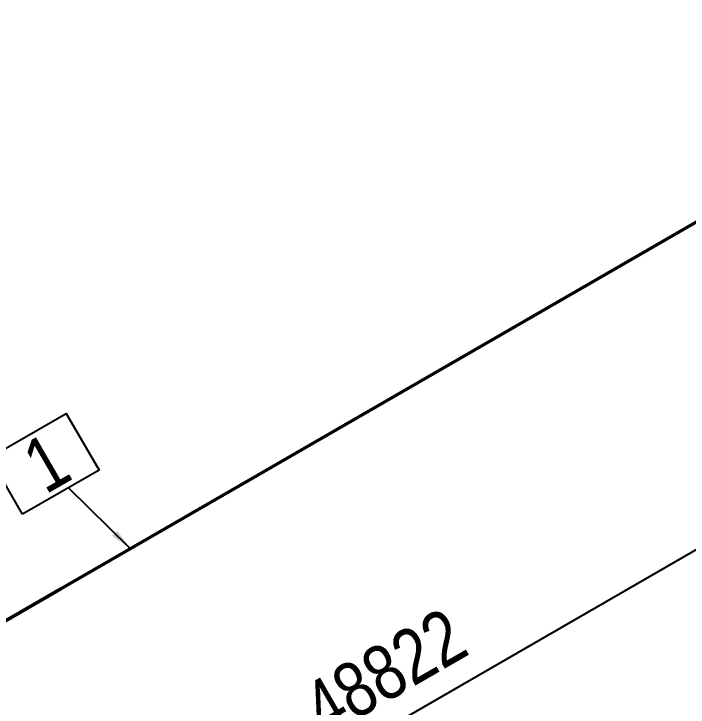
# Model space of a CAD drawing. Header units: millimetres. Extents: x 0 to 594, y 0 to 420.
# Drawn here: x 309.61 to 340.46, y 121.86 to 153.6 of the extents above; entities that cross this region are included whole.
import ezdxf
from ezdxf import colors
from ezdxf.entities.mleader import LeaderData, LeaderLine
from ezdxf.enums import TextEntityAlignment as Align
from ezdxf.math import Vec2, Vec3

# ---------------------------------------------------------------- set-up
doc = ezdxf.new("R2010")
doc.units = ezdxf.units.MM
doc.header["$LTSCALE"] = 0.25
doc.layers.add('주석', color=7, linetype='Continuous')
doc.layers.add('치수', color=1, linetype='Continuous')
doc.layers.add('파이프 작은 보어', color=30, linetype='Continuous', lineweight=50)
doc.styles.add('AdskIsoAnnotation', font='arial.ttf', dxfattribs={"width": 0.8, "height": 1})
doc.styles.add('AdskIsoMetric', font='arial.ttf', dxfattribs={"width": 0.8, "height": 2.5})
doc.styles.add('AdskIsoMetric-30', font='arial.ttf', dxfattribs={"width": 0.8, "height": 2.5})
doc.styles.get("Standard").update_dxf_attribs({"font": 'arial.ttf'})
doc.dimstyles.new('AdskIsoMetric', dxfattribs={"dimtxt": 2.5, "dimasz": 2.5, "dimexe": 1, "dimexo": 2, "dimgap": 0.8, "dimtad": 1, "dimdec": 0, "dimrnd": 1, "dimzin": 0, "dimdsep": 46, "dimtxsty": 'AdskIsoMetric', "dimcen": 0, "dimclrt": 7, "dimadec": 0, "dimazin": 0, "dimtfac": 1, "dimtdec": 0, "dimtmove": 1, "dimatfit": 3, "dimfxl": 0, "dimfrac": 2, "dimtolj": 1, "dimtzin": 0, "dimarcsym": 0})

# ---------------------------------------------------------------- blocks, each defined once
blk = doc.blocks.new('*D92')
at = {"layer": 'Defpoints', "color": 0}
for p in [(357.3315976307887, 153.5990336500577), (370.3219786902395, 146.0990336547068), (274.3693665994355, 105.7007671914198)]:
    blk.add_point(p, dxfattribs=at)
at = {"layer": '치수', "color": 0, "lineweight": -2}
for p, q in [((359.3315976311964, 152.4443331123974), (371.3219786904434, 145.5216833858767)), ((289.5248111678941, 99.45076719685399), (368.1569151812317, 144.8490336539217)), ((276.3693665998433, 104.5460666537594), (288.3597476590903, 97.6234169272387))]:
    blk.add_line(p, q, dxfattribs=at)
at = {"layer": '치수', "color": 0}
for points in [[(367.9485818477676, 145.2098775720896), (368.3652485146959, 144.4881897357537), (370.3219786902395, 146.0990336547068)], [(289.31647783443, 99.81161111502195), (289.7331445013583, 99.08992327868603), (287.3597476588864, 98.20076719606887)]]:
    blk.add_solid(points, dxfattribs=at)
at = {"layer": '치수', "color": 7, "insert": (326.5737110005407, 123.4588413422716), "char_height": 2.5, "attachment_point": 5, "rotation": 30.00000002077795, "style": 'AdskIsoMetric-30'}
blk.add_mtext('\\A1;48822', dxfattribs=at)
blk = doc.blocks.new('AnnoRect')
at = {"color": 0, "linetype": 'ByBlock', "lineweight": -2}
blk.add_wipeout([(-0.8095147142857141, -0.5999939999999999), (-0.8095147142857141, 0.5999939999999997), (0.8095147142857136, 0.5999939999999997), (0.8095147142857136, -0.5999939999999997)], dxfattribs=at)
blk.add_lwpolyline([(-0.8095147142857141, -0.5999939999999999), (-0.8095147142857141, 0.5999940000000001), (0.8095147142857141, 0.5999940000000004), (0.8095147142857141, -0.5999939999999997)], close=True, dxfattribs=at)
at = {"color": 0, "linetype": 'ByBlock', "lineweight": -2, "style": 'AdskIsoAnnotation', "width": 0.8}
blk.add_attdef('XX', text='', height=1, dxfattribs=at).set_placement((0, 0), align=Align.MIDDLE_CENTER)

msp = doc.modelspace()

# ---------------------------------------------------------------- linework, layer by layer
at = {"layer": '파이프 작은 보어'}
for points in [[(336.3331694312158, 141.4755854662451), (344.5262443573436, 146.2058594843741)], [(328.140094504498, 136.7453114478949), (336.3331694312158, 141.4755854662451)], [(319.9470195783279, 132.0150374298171), (328.1400945044848, 136.7453114479233)], [(311.7539446516158, 127.2847634114637), (319.9470195783279, 132.0150374298171)], [(303.5608697249014, 122.5544893931142), (311.7539446516158, 127.2847634114637)]]:
    msp.add_lwpolyline(points, dxfattribs=at)

# ---------------------------------------------------------------- dimensions: what is measured, and where the dimension line sits
at = {"layer": '치수'}
dim = msp.add_linear_dim(base=(370.3219786902395, 146.0990336547068), p1=(274.3693665994355, 105.7007671914198), p2=(357.3315976307887, 153.5990336500577), angle=30.00000002077794, text='48822', dimstyle='AdskIsoMetric', override={"dimtad": 0, "dimlfac": 509.6447882182329, "dimtxsty": 'AdskIsoMetric-30', "dimse1": 0, "dimse2": 0, "dimsd1": 0, "dimsd2": 0, "dimtmove": 1}, dxfattribs=at)
dim.commit()
dim.dimension.update_dxf_attribs({"geometry": '*D92', "text_midpoint": (326.5737110005407, 123.4588413422716), "dimtype": 160})

# ---------------------------------------------------------------- leaders
at = {"layer": '주석'}
ml = msp.add_multileader_mtext('Standard', dxfattribs=at)
ml.set_content('')
ml.set_leader_properties()
ml.build(insert=Vec2(0, 0))
ml.multileader.update_dxf_attribs({"dogleg_length": 0, "arrow_head_size": 0})
ctx = ml.context
ctx.base_point, ctx.arrow_head_size = Vec3(312.1070563020452, 131.9071257671058), 0
notes = []
notes.append((ctx, [(0, (1, 1, 0), (312.1070563020452, 131.9071257671058), (-1, 0), 0, [(0, [(314.9312053917885, 129.1191557566104)], 0, [])])]))
ctx.mtext, ml.multileader.dxf.content_type = None, 0
for ctx, leaders in notes:
    for number, flags, end, landing, length, lines in leaders:
        leader = LeaderData()
        leader.index, (leader.has_last_leader_line, leader.has_dogleg_vector, leader.attachment_direction) = number, flags
        leader.last_leader_point, leader.dogleg_vector, leader.dogleg_length = Vec3(end), Vec3(landing), length
        for number, points, colour, breaks in lines:
            line = LeaderLine()
            line.index, line.vertices, line.color, line.breaks = number, Vec3.list(points), colors.encode_raw_color(colour), breaks
            leader.lines.append(line)
        ctx.leaders.append(leader)

# ---------------------------------------------------------------- next in the draw order: block references
ref = msp.add_blockref('AnnoRect', (311.0000000000001, 132.9999999999999), dxfattribs=dict(at, xscale=2.500000000000001, yscale=2.500000000000001, zscale=2.500000000000001, rotation=30.00000002077795))
ref.add_attrib('XX_001', '1', (311.0450879622273, 131.5767484700276), dxfattribs={"layer": '0', "color": 0, "linetype": 'ByBlock', "lineweight": -2, "height": 2.5, "rotation": 30.00000002077795, "style": 'AdskIsoAnnotation', "width": 0.8})

doc.saveas('drawing.dxf')
